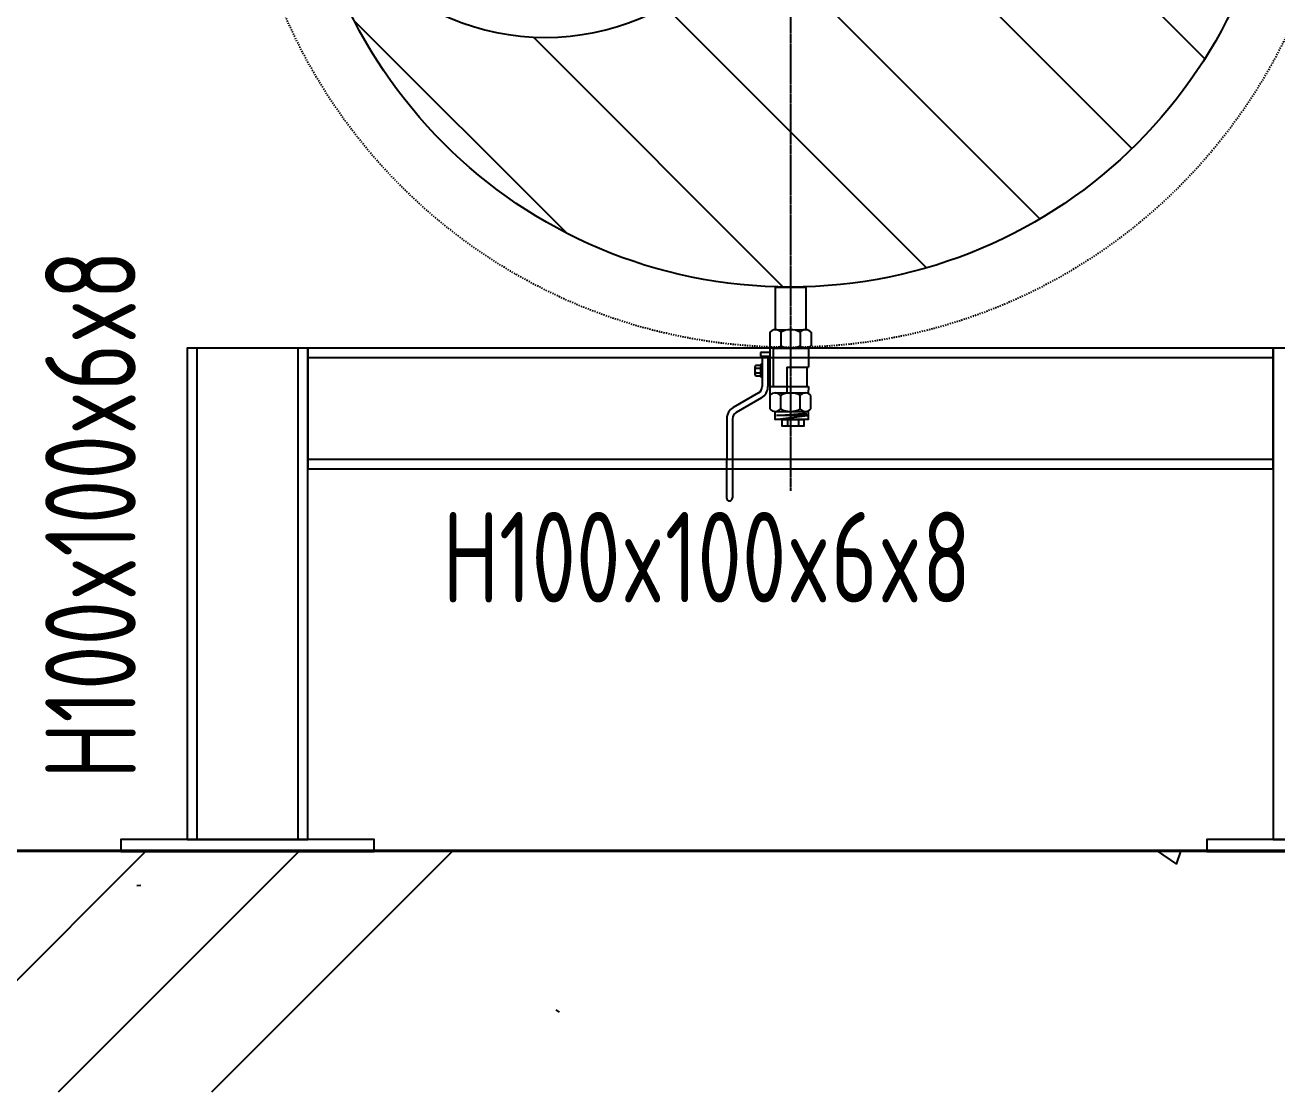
# Model space of a CAD drawing. Header units: millimetres. Extents: x -69706 to 52883, y -6882 to 68885.
# Drawn here: x 46715 to 47752, y 64494 to 65379 of the extents above; entities that cross this region are included whole.
import ezdxf

# ---------------------------------------------------------------- set-up
doc = ezdxf.new("R2010")
doc.units = ezdxf.units.MM
doc.linetypes.add('XFM7P20PCW$0$CENTER', pattern=[2, 1.25, -0.25, 0.25, -0.25])
doc.linetypes.add('XFM7P20PCW$0$Dashed', pattern=[2, 1, -1])
for name, color, linetype in [('XFM7P20PCW$0$M-CWTR-PIPE', 252, 'Continuous'), ('XFM7P20PCW$0$P-PCWR-20.7-P', 252, 'Continuous'), ('XFM7P20PCW$0$SH-LINE-130', 252, 'Continuous'), ('XFM7P20PCW$0$SH-LINE-252', 252, 'Continuous'), ('XFM7P20PCW$0$SH-TEXT', 252, 'Continuous'), ('XFM7P20PCW$0$U-CV-DIM', 252, 'Continuous'), ('XFM7P20PCW$0$管架', 252, 'Continuous')]:
    doc.layers.add(name, color=color, linetype=linetype)
doc.styles.add('XFM7P20PCW$0$aa-txt', font='isocp.shx', dxfattribs={"bigfont": 'chineset'})
doc.styles.add('XFM7P20PCW$0$PX-TEXT', font='isocp.shx', dxfattribs={"width": 0.7, "bigfont": 'chineset.shx'})
doc.dimstyles.new('XFM7P20PCW$0$PX-400', dxfattribs={"dimscale": 1000, "dimtxt": 0.25, "dimasz": 0.03, "dimexe": 0.1, "dimexo": 0.1, "dimgap": 0.05, "dimtad": 1, "dimdec": 0, "dimzin": 0, "dimdsep": 46, "dimtxsty": 'XFM7P20PCW$0$PX-TEXT', "dimblk": 'XFM7P20PCW$0$_Dot', "dimcen": 2, "dimclrd": 2, "dimclre": 1, "dimclrt": 4, "dimadec": 0, "dimazin": 0, "dimtfac": 1, "dimtdec": 0, "dimtix": 1, "dimtmove": 2, "dimatfit": 3, "dimfxl": 1, "dimtvp": 1, "dimtolj": 1, "dimtzin": 0, "dimarcsym": 0})

# ---------------------------------------------------------------- blocks, each defined once
blk = doc.blocks.new('XFM7P20PCW$0$A$C4E3D5701')
h = blk.add_hatch()
h.set_pattern_fill('ANSI31', color=256, scale=30, angle=90, style=0)
h.set_pattern_definition([(315, (-20007.98, -358079.21), (67.35192, 67.35192), [])])
h.paths.add_polyline_path([(406.3, 0, 0.981163), (0, 0.1, -0.981163), (-406.5, 0, 0.414214), (-0.1, -406.4, 0.414214)])
at = {"linetype": 'XFM7P20PCW$0$Dashed'}
blk.add_circle((-0.1, 0), 456.4, dxfattribs=at)
blk.add_circle((-0.1, 0), 406.4)
blk.add_arc((-203.2, 3.9), 203.3, 181.0997, 358.9003)
at = {"layer": 'XFM7P20PCW$0$M-CWTR-PIPE', "color": 1, "linetype": 'XFM7P20PCW$0$CENTER'}
blk.add_line((0, 575.4), (0, -575.4), dxfattribs=at)
blk = doc.blocks.new('XFM7P20PCW$0$BALL')
at = {"color": 0, "linetype": 'ByBlock'}
for p, q in [((-1.502, 2.637), (0.584, 2.637)), ((-1.88, 2.457), (-1.88, -2.834)), ((-1.124, 2.457), (-1.124, 1.531)), ((0.206, 2.457), (0.206, 1.531)), ((0.962, 2.457), (0.962, 1.531)), ((-2.517, 1.065), (-2.517, 0.799)), ((-1.88, 1.065), (-2.517, 1.065)), ((-1.643, 1.372), (-1.643, -1.293)), ((-1.502, 1.351), (0.584, 1.351)), ((0.78, 1.392), (0.78, 0.048)), ((-2.907, 0.073), (-2.907, -0.449)), ((-2.538, 0.167), (-2.862, 0.167)), ((-2.517, 0.799), (-1.88, 0.799)), ((-2.41, 0.26), (-2.493, 0.26)), ((-2.493, 0.26), (-2.493, -0.636)), ((-2.493, 0.073), (-2.493, -0.449)), ((-2.41, 0.799), (-2.41, -1.299)), ((-2.01, 0.799), (-2.01, -1.299)), ((-1.88, 0.008), (-2.01, 0.008)), ((-0.707, 0.048), (0.78, 0.048)), ((-0.707, 0.048), (-0.707, -1.727)), ((0.676, 0.048), (0.676, -1.293)), ((-2.862, -0.022), (-2.538, -0.022)), ((-2.862, -0.354), (-2.538, -0.354)), ((-2.862, -0.543), (-2.538, -0.543)), ((-2.41, -0.636), (-2.493, -0.636)), ((-1.88, -0.384), (-2.01, -0.384)), ((-1.88, -1.293), (0.78, -1.293)), ((-1.502, -1.727), (0.584, -1.727)), ((0.78, -1.293), (0.78, -1.768)), ((-2.66, -1.732), (-4.409, -2.742)), ((-2.46, -2.079), (-4.209, -3.088)), ((-1.124, -2.834), (-1.124, -1.907)), ((0.206, -2.834), (0.206, -1.907)), ((0.962, -2.834), (0.962, -1.907)), ((-1.502, -3.013), (0.584, -3.013)), ((-4.859, -3.521), (-4.859, -8.988)), ((-4.459, -3.521), (-4.459, -8.988))]:
    blk.add_line(p, q, dxfattribs=at)
for centre, radius, start, end in [((-1.502, 2.149), 0.487, 39.17553, 140.82447), ((-0.459, 1.314), 1.323, 59.7968, 120.2032), ((0.584, 2.149), 0.487, 39.17553, 140.82447), ((-1.502, 1.838), 0.487, 219.17553, 320.82447), ((-0.459, 2.674), 1.323, 239.7968, 300.2032), ((0.584, 1.838), 0.487, 219.17553, 320.82447), ((-2.785, 0.073), 0.122, 129.17553, 230.82447), ((-2.615, 0.073), 0.122, 309.17553, 50.82447), ((-2.577, -0.188), 0.331, 149.7968, 210.2032), ((-2.785, -0.449), 0.122, 129.17553, 230.82447), ((-2.824, -0.188), 0.331, 329.7968, 30.2032), ((-2.615, -0.449), 0.122, 309.17553, 50.82447), ((-2.91, -1.299), 0.5, 300, 0), ((-2.91, -1.299), 0.9, 300, 0), ((-1.502, -2.215), 0.487, 39.17553, 140.82447), ((-0.459, -3.05), 1.323, 59.7968, 120.2032), ((0.584, -2.215), 0.487, 39.17553, 140.82447), ((-3.959, -3.521), 0.9, 120, 180), ((-3.959, -3.521), 0.5, 120, 180), ((-1.502, -2.526), 0.487, 219.17553, 320.82447), ((-0.459, -1.69), 1.323, 239.7968, 300.2032), ((0.584, -2.526), 0.487, 219.17553, 320.82447), ((-4.659, -8.988), 0.2, 180, 0)]:
    blk.add_arc(centre, radius, start, end, dxfattribs=at)
blk = doc.blocks.new('XFM7P20PCW$0$A$C594865B6')
at = {"color": 0, "linetype": 'ByBlock'}
for p, q in [((33.35, 147.67), (33.35, 118.25)), ((33.35, 147.67), (54.65, 147.67)), ((54.65, 147.67), (54.65, 118.25))]:
    blk.add_line(p, q, dxfattribs=at)
at = {"layer": 'XFM7P20PCW$0$管架', "linetype": 'ByBlock'}
for p, q in [((34.53, 58.92), (55.37, 60.6)), ((33.57, 56.23), (55.88, 58.92)), ((55.88, 58.92), (34.53, 58.92)), ((41.97, 56.23), (41.97, 51.58)), ((49.66, 56.23), (49.66, 51.58))]:
    blk.add_line(p, q, dxfattribs=at)
blk.add_lwpolyline([(56.25, 62.1), (56.25, 56.23), (33.57, 56.23), (33.57, 61.75)], dxfattribs=at)
blk.add_lwpolyline([(38.41, 56.23), (53.22, 56.23), (53.22, 51.58), (38.41, 51.58)], close=True, dxfattribs=at)
at = {"color": 1, "linetype": 'ByBlock', "xscale": 10, "yscale": 10, "zscale": 10}
blk.add_blockref('XFM7P20PCW$0$BALL', (48.59, 91.88), dxfattribs=at)
blk = doc.blocks.new('XFM7P20PCW$0$A$Ca00ddad1')
at = {"layer": 'XFM7P20PCW$0$SH-LINE-130'}
for points in [[(46.701, 0.333), (50.034, 0.333), (50.034, 13.9), (46.701, 13.9)], [(46.967, 0.333), (49.767, 0.333), (49.767, 13.9), (46.967, 13.9)], [(50.034, 13.9), (50.034, 10.567), (76.701, 10.567), (76.701, 13.9)], [(76.701, 0.333), (80.034, 0.333), (80.034, 13.9), (76.701, 13.9)], [(50.034, 13.633), (50.034, 10.833), (76.701, 10.833), (76.701, 13.633)], [(44.867, 0), (51.867, 0), (51.867, 0.333), (44.867, 0.333)], [(74.867, 0), (81.867, 0), (81.867, 0.333), (74.867, 0.333)]]:
    blk.add_lwpolyline(points, close=True, dxfattribs=at)
at = {"layer": 'XFM7P20PCW$0$SH-LINE-252'}
blk.add_line((105.013, 0), (0, 0), dxfattribs=at)
at = {"layer": 'XFM7P20PCW$0$SH-TEXT', "style": 'XFM7P20PCW$0$aa-txt', "width": 0.8}
blk.add_text('H100x100x6x8', height=2.5, rotation=90, dxfattribs=at).set_placement((45.274, 2.006))
blk.add_text('H100x100x6x8', height=2.5, dxfattribs=at).set_placement((53.757, 6.879))
blk = doc.blocks.new('XFM7P20PCW$0$_Dot')
at = {"color": 0, "linetype": 'ByBlock', "lineweight": -2}
blk.add_line((-0.5, 0), (-1, 0), dxfattribs=at)
at = {"color": 0, "linetype": 'ByBlock', "const_width": 0.5}
blk.add_lwpolyline([(-0.25, 0, 1), (0.25, 0, 1)], format="xyb", close=True, dxfattribs=at)
blk = doc.blocks.new('*D277')
at = {"layer": 'XFM7P20PCW$0$U-CV-DIM', "color": 1, "lineweight": -2, "transparency": 16777216}
for p, q in [((47144.4, 67126.7), (46367.9, 67126.7)), ((47144.4, 64693.6), (46367.9, 64693.6))]:
    blk.add_line(p, q, dxfattribs=at)
at = {"layer": 'XFM7P20PCW$0$U-CV-DIM', "color": 2, "lineweight": -2, "transparency": 16777216}
blk.add_line((46467.9, 67096.7), (46467.9, 64723.6), dxfattribs=at)
at = {"layer": 'XFM7P20PCW$0$U-CV-DIM', "color": 2, "lineweight": -2, "transparency": 16777216, "xscale": 30, "yscale": 30, "zscale": 30}
for p, rotation in [((46467.9, 67126.7), 90), ((46467.9, 64693.6), 270)]:
    blk.add_blockref('XFM7P20PCW$0$_Dot', p, dxfattribs=dict(at, rotation=rotation))
at = {"layer": 'XFM7P20PCW$0$U-CV-DIM', "color": 4, "transparency": 16777216, "insert": (46292.9, 65910.1), "char_height": 250, "attachment_point": 5, "rotation": 90, "style": 'XFM7P20PCW$0$PX-TEXT'}
blk.add_mtext('\\A1;2433', dxfattribs=at)

msp = doc.modelspace()

# ---------------------------------------------------------------- hatches: boundary and pattern name
h = msp.add_hatch()
h.set_pattern_fill('FP_2', color=256, style=0, pattern_type=2)
h.set_pattern_definition([(45, (38801.7, 63610.8), (-898.03, 898.03), []), (45, (38801.7, 63737.8), (-898.03, 898.03), []), (45, (38801.7, 63864.8), (-898.03, 898.03), []), (50, (38801.7, 63610.8), (910.92, -79.696), [95.25, -1047.75]), (355, (38801.7, 63610.8), (-176.214, 955.284), [76.2, -838.2]), (100.451, (38877.6, 63604.2), (734.71, 875.583), [80.95, -890.45]), (46.184, (38801.7, 63864.8), (1355.395, -210.21), [142.88, -1571.62]), (96.636, (38914.7, 63847.3), (1187.01, 1237.14), [121.42, -1335.68]), (351.184, (38801.7, 63864.8), (1187.03, 1237.13), [114.3, -1257.3]), (21, (38928.7, 63801.3), (758.07, -511.326), [95.25, -1047.75]), (326, (38928.7, 63801.3), (309.01, 920.94), [76.2, -838.2]), (71.451, (38991.9, 63758.7), (1067.085, 409.607), [80.95, -890.45]), (37.5, (38801.73, 63610.8), (15.443, 422.775), [3.353, -824.687, 3.353, -847.547, -841.375]), (37.5, (38801.73, 63610.8), (15.443, 422.775), [-1678.94, 3.353, -838.022]), (7.5, (38801.73, 63610.8), (334.098, 500.903), [3.353, -481.787, 3.353, -805.637, -320.675]), (7.5, (38801.73, 63610.8), (334.098, 500.903), [-1294.13, 3.353, -317.322]), (327.5, (38518.52, 63610.8), (677.955, -28.645), [3.353, -314.147, 3.353, -2301.697]), (327.5, (38518.52, 63610.8), (677.955, -28.645), [-320.853, -987.247, 3.353, -1311.097]), (317.5, (38391.5, 63610.8), (740.647, 127.133), [3.353, -409.397, 3.353, -654.507, -933.45]), (317.5, (38391.5, 63610.8), (740.647, 127.133), [-1070.61, 3.353, -930.097])])
h.paths.add_polyline_path([(46884.745, 64494.236), (52094.912, 64494.236), (52094.912, 64694.236), (34533.844, 64694.236), (34533.844, 64494.236), (46307.376, 64494.236)])

# ---------------------------------------------------------------- linework, layer by layer
for p, q in [((52882.91, 64694.236), (33408.267, 64694.236)), ((52882.91, 64694.236), (33408.267, 64694.236)), ((47267.789, 64694.236), (44567.789, 64694.236)), ((47767.789, 64694.236), (47267.789, 64694.236))]:
    msp.add_line(p, q)

# ---------------------------------------------------------------- block references
at = {"xscale": 30, "yscale": 30, "zscale": 30}
msp.add_blockref('XFM7P20PCW$0$A$Ca00ddad1', (45448.117, 64693.605), dxfattribs=at)
at = {"layer": 'XFM7P20PCW$0$P-PCWR-20.7-P'}
msp.add_blockref('XFM7P20PCW$0$A$C4E3D5701', (47349.139, 65567.736), dxfattribs=at)
at = {"layer": 'XFM7P20PCW$0$P-PCWR-20.7-P', "xscale": 1.199999999882566, "yscale": 1.199999999882566, "zscale": 1.199999999882566, "rotation": 359.9441256958273}
msp.add_blockref('XFM7P20PCW$0$A$C594865B6', (47296.167, 64984.188), dxfattribs=at)

# ---------------------------------------------------------------- dimensions: what is measured, and where the dimension line sits
at = {"layer": 'XFM7P20PCW$0$U-CV-DIM'}
dim = msp.add_linear_dim(base=(46467.905, 64693.605), p1=(47244.395, 67126.665), p2=(47244.395, 64693.605), angle=270, dimstyle='XFM7P20PCW$0$PX-400', dxfattribs=at)
dim.commit()
dim.dimension.update_dxf_attribs({"geometry": '*D277', "text_midpoint": (46292.881, 65910.135)})

doc.saveas('drawing.dxf')
